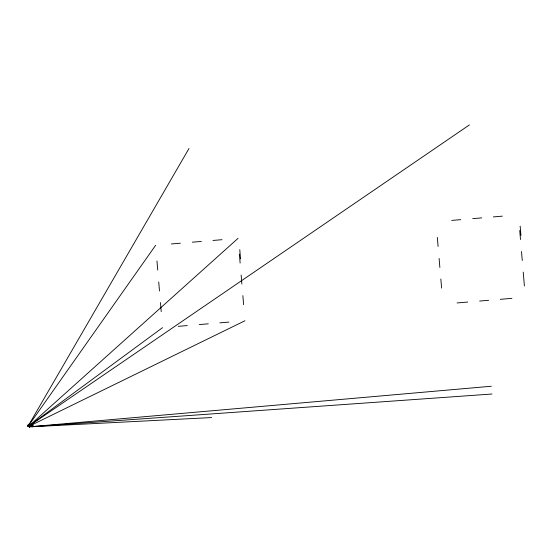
<?xml version="1.0" encoding="UTF-8"?>
<svg xmlns="http://www.w3.org/2000/svg" width="552" height="552" viewBox="0 0 552 552"><rect width="100%" height="100%" fill="white"/><g stroke="black" fill="none" stroke-linecap="round" stroke-linejoin="round"><path stroke-width="0.83" d="M29.394 424.246L29.021 424.129L29.366 424.274M29.629 426.889L29.242 426.82L29.546 427.013M32.009 424.143L31.912 423.819M32.092 426.565L32.34 426.827L32.202 426.461M29.215 424.191L189.012 148.467M28.966 426.199L27.89 426.165L27.6 425.482L28.863 424.943M27.945 425.316L28.262 426.254L28.159 424.999L27.945 425.316L32.837 424.826L32.906 425.647L28 425.985M27.89 426.165L28.918 425.571M155.643 245.288L28.883 425.157L29.773 425.909L244.971 320.746M31.754 425.744L32.527 424.44M238.05 238.347L28.952 425.978L162.564 327.667M32.016 423.957L469.386 124.924M27.8 425.15L28.214 425.626L27.634 425.875M32.892 425.516L32.844 424.964M32.609 426.089L31.685 424.923M491.328 386.241L32.237 426.565L32.168 425.709M171.348 243.956L180.4 243.19M192.324 242.19L201.37 241.431M212.948 240.458L222.001 239.699M451.722 220.407L460.775 219.648M472.698 218.647L481.751 217.888M493.322 216.915L502.375 216.156M178.268 326.342L187.321 325.577M199.237 324.576L208.29 323.817M219.868 322.844L228.914 322.085M457.077 302.945L467.696 302.054M479.619 301.054L488.665 300.295M500.243 299.322L511.932 298.342M29.656 424.502L31.636 424.336M29.711 425.192L31.692 425.019M29.739 425.502L31.719 425.337M29.767 425.813L31.747 425.647M31.802 426.337L29.829 426.558M32.244 426.648L491.984 394.018M29.442 426.882L211.602 417.56M27.6 425.482L28.214 425.626M520.156 226.154L520.936 235.414M519.742 230.515L520.501 239.561M521.502 251.484L522.268 260.537M523.234 272.108L524.4 285.964M437.343 237.436L438.102 246.482M439.102 258.405L439.861 267.458M440.834 279.029L441.593 288.082M239.782 249.697L240.555 258.964M239.368 254.051L240.127 263.097M241.127 275.02L241.886 284.073M242.859 295.644L243.618 304.697M156.961 260.965L157.72 270.018M158.728 281.941L159.487 290.994M160.459 302.565L161.218 311.618M32.023 424.033L32.099 424.888M29.221 424.267L29.29 425.123M29.359 425.944L29.435 426.799M29.636 424.233L28.807 424.302L29.021 426.834L29.842 426.765L29.636 424.233M32.437 423.998L31.616 424.067L31.823 426.599L32.651 426.53L32.437 423.998"/></g></svg>
